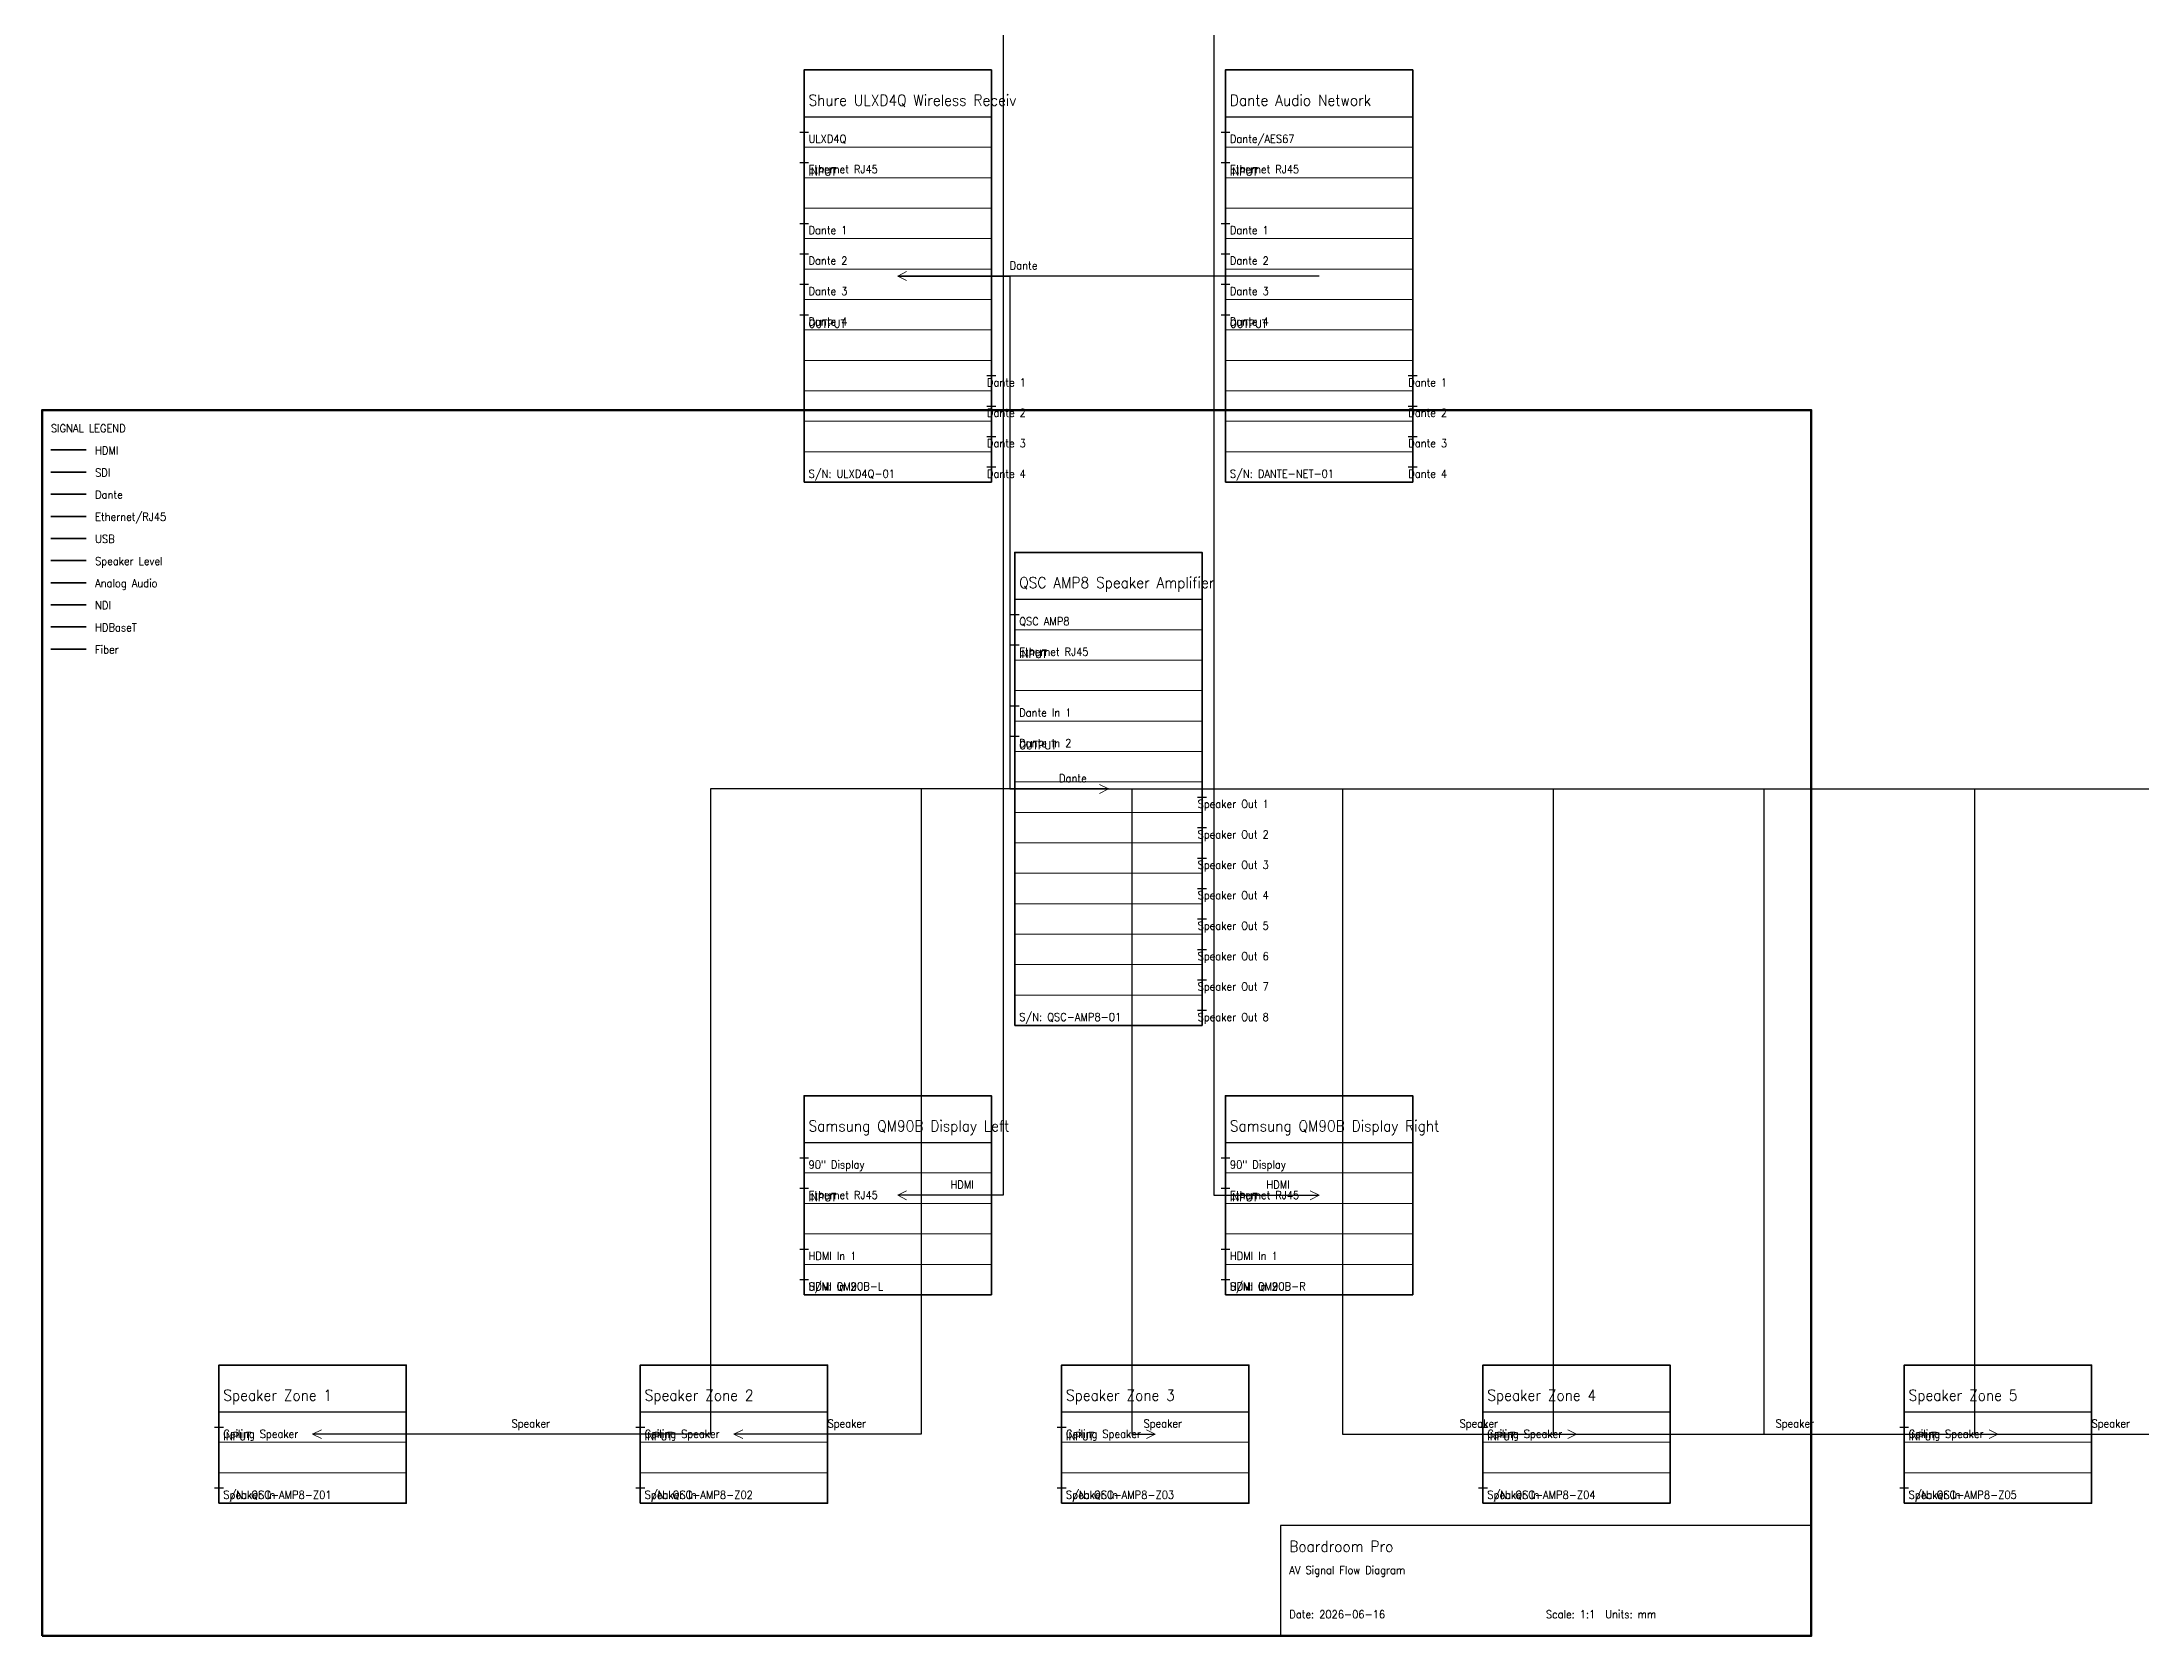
# Model space of a CAD drawing. Header units: metres. Extents: x -56 to 759, y 10 to 642.
# Drawn here: x 10 to 484.8, y 10 to 370.2 of the extents above; entities that cross this region are included whole.
import ezdxf

# ---------------------------------------------------------------- set-up
doc = ezdxf.new("R2010")
doc.units = ezdxf.units.M
for name, color, linetype in [('ANALOG_AUDIO', 30, 'CONTINUOUS'), ('BORDER', 7, 'CONTINUOUS'), ('DANTE', 191, 'CONTINUOUS'), ('DEVICE_TEXT', 7, 'CONTINUOUS'), ('DEVICES', 7, 'CONTINUOUS'), ('ETHERNET', 84, 'CONTINUOUS'), ('FIBER', 4, 'CONTINUOUS'), ('HDBASET', 92, 'CONTINUOUS'), ('HDMI', 40, 'CONTINUOUS'), ('NDI', 30, 'CONTINUOUS'), ('NOTES', 8, 'CONTINUOUS'), ('SDI', 94, 'CONTINUOUS'), ('SPEAKER_LEVEL', 1, 'CONTINUOUS'), ('TITLE', 7, 'CONTINUOUS'), ('USB', 84, 'CONTINUOUS')]:
    doc.layers.add(name, color=color, linetype=linetype)
doc.styles.get("Standard").update_dxf_attribs({"font": 'STANDARD'})

msp = doc.modelspace()

# ---------------------------------------------------------------- linework, layer by layer
at = {"layer": 'ANALOG_AUDIO', "lineweight": 35}
msp.add_line((12, 248), (20, 248), dxfattribs=at)
at = {"layer": 'BORDER', "lineweight": 50}
msp.add_lwpolyline([(10, 10), (410, 10), (410, 287), (10, 287), (10, 10)], dxfattribs=at)
at = {"layer": 'DANTE'}
for p, q in [((276.56, 349.85), (278.56, 349.85)), ((277.56, 348.85), (277.56, 350.85)), ((181.3, 329.21), (183.3, 329.21)), ((182.3, 328.21), (182.3, 330.21)), ((276.56, 329.21), (278.56, 329.21)), ((277.56, 328.21), (277.56, 330.21)), ((182.3, 321.33), (182.3, 323.33)), ((277.56, 321.33), (277.56, 323.33)), ((181.3, 322.33), (183.3, 322.33)), ((276.56, 322.33), (278.56, 322.33)), ((181.3, 315.45), (183.3, 315.45)), ((182.3, 314.45), (182.3, 316.45)), ((276.56, 315.45), (278.56, 315.45)), ((277.56, 314.45), (277.56, 316.45)), ((182.3, 307.57), (182.3, 309.57)), ((277.56, 307.57), (277.56, 309.57)), ((181.3, 308.57), (183.3, 308.57)), ((276.56, 308.57), (278.56, 308.57)), ((223.64, 294.81), (225.64, 294.81)), ((224.64, 293.81), (224.64, 295.81)), ((318.89, 294.81), (320.89, 294.81)), ((319.89, 293.81), (319.89, 295.81)), ((223.64, 287.93), (225.64, 287.93)), ((224.64, 286.93), (224.64, 288.93)), ((318.89, 287.93), (320.89, 287.93)), ((319.89, 286.93), (319.89, 288.93)), ((223.64, 281.05), (225.64, 281.05)), ((224.64, 280.05), (224.64, 282.05)), ((318.89, 281.05), (320.89, 281.05)), ((319.89, 280.05), (319.89, 282.05)), ((223.64, 274.17), (225.64, 274.17)), ((224.64, 273.17), (224.64, 275.17)), ((318.89, 274.17), (320.89, 274.17)), ((319.89, 273.17), (319.89, 275.17)), ((228.93, 220.19), (230.93, 220.19)), ((229.93, 219.19), (229.93, 221.19)), ((229.93, 212.31), (229.93, 214.31)), ((228.93, 213.31), (230.93, 213.31))]:
    msp.add_line(p, q, dxfattribs=at)
at = {"layer": 'DANTE', "lineweight": 35}
msp.add_line((12, 268), (20, 268), dxfattribs=at)
at = {"layer": 'DANTE', "lineweight": 18}
for points in [[(205.47, 318.3), (203.47, 317.3), (205.47, 316.3)], [(249.1, 202.41), (251.1, 201.41), (249.1, 200.41)]]:
    msp.add_lwpolyline(points, dxfattribs=at)
at = {"layer": 'DANTE', "lineweight": 25}
for points in [[(298.72, 317.3), (203.47, 317.3)], [(203.47, 317.3), (228.78, 317.3), (228.78, 201.41), (251.1, 201.41)]]:
    msp.add_lwpolyline(points, dxfattribs=at)
at = {"layer": 'DEVICES', "lineweight": 5}
for p, q in [((182.3, 353.29), (224.64, 353.29)), ((277.56, 353.29), (319.89, 353.29)), ((182.3, 346.41), (224.64, 346.41)), ((277.56, 346.41), (319.89, 346.41)), ((182.3, 332.65), (224.64, 332.65)), ((277.56, 332.65), (319.89, 332.65)), ((182.3, 325.77), (224.64, 325.77)), ((277.56, 325.77), (319.89, 325.77)), ((182.3, 318.89), (224.64, 318.89)), ((277.56, 318.89), (319.89, 318.89)), ((182.3, 312.01), (224.64, 312.01)), ((277.56, 312.01), (319.89, 312.01)), ((182.3, 298.25), (224.64, 298.25)), ((277.56, 298.25), (319.89, 298.25)), ((182.3, 291.37), (224.64, 291.37)), ((277.56, 291.37), (319.89, 291.37)), ((182.3, 284.49), (224.64, 284.49)), ((277.56, 284.49), (319.89, 284.49)), ((182.3, 277.61), (224.64, 277.61)), ((277.56, 277.61), (319.89, 277.61)), ((229.93, 244.27), (272.26, 244.27)), ((229.93, 237.39), (272.26, 237.39)), ((229.93, 223.63), (272.26, 223.63)), ((229.93, 216.75), (272.26, 216.75)), ((229.93, 202.99), (272.26, 202.99)), ((229.93, 196.11), (272.26, 196.11)), ((229.93, 189.23), (272.26, 189.23)), ((229.93, 182.35), (272.26, 182.35)), ((229.93, 175.48), (272.26, 175.48)), ((229.93, 168.6), (272.26, 168.6)), ((229.93, 161.72), (272.26, 161.72)), ((229.93, 154.84), (272.26, 154.84)), ((182.3, 121.5), (224.64, 121.5)), ((277.56, 121.5), (319.89, 121.5)), ((182.3, 114.62), (224.64, 114.62)), ((277.56, 114.62), (319.89, 114.62)), ((182.3, 100.86), (224.64, 100.86)), ((277.56, 100.86), (319.89, 100.86)), ((182.3, 93.98), (224.64, 93.98)), ((277.56, 93.98), (319.89, 93.98)), ((50, 60.64), (92.34, 60.64)), ((145.26, 60.64), (187.59, 60.64)), ((240.51, 60.64), (282.85, 60.64)), ((335.77, 60.64), (378.1, 60.64)), ((431.02, 60.64), (473.36, 60.64)), ((50, 46.88), (92.34, 46.88)), ((145.26, 46.88), (187.59, 46.88)), ((240.51, 46.88), (282.85, 46.88)), ((335.77, 46.88), (378.1, 46.88)), ((431.02, 46.88), (473.36, 46.88))]:
    msp.add_line(p, q, dxfattribs=at)
at = {"layer": 'DEVICES', "lineweight": 13}
for p, q in [((182.3, 339.53), (224.64, 339.53)), ((277.56, 339.53), (319.89, 339.53)), ((182.3, 305.13), (224.64, 305.13)), ((277.56, 305.13), (319.89, 305.13)), ((229.93, 230.51), (272.26, 230.51)), ((229.93, 209.87), (272.26, 209.87)), ((182.3, 107.74), (224.64, 107.74)), ((277.56, 107.74), (319.89, 107.74)), ((50, 53.76), (92.34, 53.76)), ((145.26, 53.76), (187.59, 53.76)), ((240.51, 53.76), (282.85, 53.76)), ((335.77, 53.76), (378.1, 53.76)), ((431.02, 53.76), (473.36, 53.76))]:
    msp.add_line(p, q, dxfattribs=at)
at = {"layer": 'DEVICES', "lineweight": 35}
for points in [[(182.3, 270.73), (224.64, 270.73), (224.64, 363.87), (182.3, 363.87), (182.3, 270.73)], [(277.56, 270.73), (319.89, 270.73), (319.89, 363.87), (277.56, 363.87), (277.56, 270.73)], [(229.93, 147.96), (272.26, 147.96), (272.26, 254.86), (229.93, 254.86), (229.93, 147.96)], [(182.3, 87.1), (224.64, 87.1), (224.64, 132.08), (182.3, 132.08), (182.3, 87.1)], [(277.56, 87.1), (319.89, 87.1), (319.89, 132.08), (277.56, 132.08), (277.56, 87.1)], [(50, 40), (92.34, 40), (92.34, 71.22), (50, 71.22), (50, 40)], [(145.26, 40), (187.59, 40), (187.59, 71.22), (145.26, 71.22), (145.26, 40)], [(240.51, 40), (282.85, 40), (282.85, 71.22), (240.51, 71.22), (240.51, 40)], [(335.77, 40), (378.1, 40), (378.1, 71.22), (335.77, 71.22), (335.77, 40)], [(431.02, 40), (473.36, 40), (473.36, 71.22), (431.02, 71.22), (431.02, 40)]]:
    msp.add_lwpolyline(points, dxfattribs=at)
at = {"layer": 'DEVICES'}
for points in [[(182.3, 353.29), (224.64, 353.29)], [(277.56, 353.29), (319.89, 353.29)], [(229.93, 244.27), (272.26, 244.27)], [(182.3, 121.5), (224.64, 121.5)], [(277.56, 121.5), (319.89, 121.5)], [(50, 60.64), (92.34, 60.64)], [(145.26, 60.64), (187.59, 60.64)], [(240.51, 60.64), (282.85, 60.64)], [(335.77, 60.64), (378.1, 60.64)], [(431.02, 60.64), (473.36, 60.64)]]:
    msp.add_lwpolyline(points, dxfattribs=at)
at = {"layer": 'ETHERNET'}
for p, q in [((181.3, 349.85), (183.3, 349.85)), ((182.3, 348.85), (182.3, 350.85)), ((181.3, 342.97), (183.3, 342.97)), ((182.3, 341.97), (182.3, 343.97)), ((276.56, 342.97), (278.56, 342.97)), ((277.56, 341.97), (277.56, 343.97)), ((228.93, 240.83), (230.93, 240.83)), ((229.93, 239.83), (229.93, 241.83)), ((228.93, 233.95), (230.93, 233.95)), ((229.93, 232.95), (229.93, 234.95)), ((182.3, 117.06), (182.3, 119.06)), ((277.56, 117.06), (277.56, 119.06)), ((181.3, 118.06), (183.3, 118.06)), ((276.56, 118.06), (278.56, 118.06)), ((181.3, 111.18), (183.3, 111.18)), ((182.3, 110.18), (182.3, 112.18)), ((276.56, 111.18), (278.56, 111.18)), ((277.56, 110.18), (277.56, 112.18))]:
    msp.add_line(p, q, dxfattribs=at)
at = {"layer": 'ETHERNET', "lineweight": 35}
msp.add_line((12, 263), (20, 263), dxfattribs=at)
at = {"layer": 'FIBER', "lineweight": 35}
msp.add_line((12, 233), (20, 233), dxfattribs=at)
at = {"layer": 'HDBASET', "lineweight": 35}
msp.add_line((12, 238), (20, 238), dxfattribs=at)
at = {"layer": 'HDMI', "lineweight": 35}
msp.add_line((12, 278), (20, 278), dxfattribs=at)
at = {"layer": 'HDMI'}
for p, q in [((181.3, 97.42), (183.3, 97.42)), ((182.3, 96.42), (182.3, 98.42)), ((276.56, 97.42), (278.56, 97.42)), ((277.56, 96.42), (277.56, 98.42)), ((181.3, 90.54), (183.3, 90.54)), ((182.3, 89.54), (182.3, 91.54)), ((276.56, 90.54), (278.56, 90.54)), ((277.56, 89.54), (277.56, 91.54))]:
    msp.add_line(p, q, dxfattribs=at)
at = {"layer": 'HDMI', "lineweight": 25}
msp.add_lwpolyline([(251.1, 473.41), (227.28, 473.41), (227.28, 109.59), (203.47, 109.59)], dxfattribs=at)
at = {"layer": 'HDMI'}
msp.add_lwpolyline([(251.1, 473.41), (274.91, 473.41), (274.91, 109.59), (298.72, 109.59)], dxfattribs=at)
at = {"layer": 'HDMI', "lineweight": 18}
for points in [[(205.47, 110.59), (203.47, 109.59), (205.47, 108.59)], [(296.72, 110.59), (298.72, 109.59), (296.72, 108.59)]]:
    msp.add_lwpolyline(points, dxfattribs=at)
at = {"layer": 'NDI', "lineweight": 35}
msp.add_line((12, 243), (20, 243), dxfattribs=at)
at = {"layer": 'SDI', "lineweight": 35}
msp.add_line((12, 273), (20, 273), dxfattribs=at)
at = {"layer": 'SPEAKER_LEVEL', "lineweight": 35}
msp.add_line((12, 253), (20, 253), dxfattribs=at)
at = {"layer": 'SPEAKER_LEVEL'}
for p, q in [((271.26, 199.55), (273.26, 199.55)), ((272.26, 198.55), (272.26, 200.55)), ((271.26, 192.67), (273.26, 192.67)), ((272.26, 191.67), (272.26, 193.67)), ((271.26, 185.79), (273.26, 185.79)), ((272.26, 184.79), (272.26, 186.79)), ((271.26, 178.91), (273.26, 178.91)), ((272.26, 177.91), (272.26, 179.91)), ((271.26, 172.04), (273.26, 172.04)), ((272.26, 171.04), (272.26, 173.04)), ((271.26, 165.16), (273.26, 165.16)), ((272.26, 164.16), (272.26, 166.16)), ((271.26, 158.28), (273.26, 158.28)), ((272.26, 157.28), (272.26, 159.28)), ((272.26, 150.4), (272.26, 152.4)), ((271.26, 151.4), (273.26, 151.4)), ((49, 57.2), (51, 57.2)), ((50, 56.2), (50, 58.2)), ((144.26, 57.2), (146.26, 57.2)), ((145.26, 56.2), (145.26, 58.2)), ((239.51, 57.2), (241.51, 57.2)), ((240.51, 56.2), (240.51, 58.2)), ((334.77, 57.2), (336.77, 57.2)), ((335.77, 56.2), (335.77, 58.2)), ((430.02, 57.2), (432.02, 57.2)), ((431.02, 56.2), (431.02, 58.2)), ((49, 43.44), (51, 43.44)), ((50, 42.44), (50, 44.44)), ((144.26, 43.44), (146.26, 43.44)), ((145.26, 42.44), (145.26, 44.44)), ((239.51, 43.44), (241.51, 43.44)), ((240.51, 42.44), (240.51, 44.44)), ((334.77, 43.44), (336.77, 43.44)), ((335.77, 42.44), (335.77, 44.44)), ((430.02, 43.44), (432.02, 43.44)), ((431.02, 42.44), (431.02, 44.44))]:
    msp.add_line(p, q, dxfattribs=at)
at = {"layer": 'SPEAKER_LEVEL', "lineweight": 25}
for points in [[(251.1, 201.41), (161.13, 201.41), (161.13, 55.61), (71.17, 55.61)], [(251.1, 201.41), (208.76, 201.41), (208.76, 55.61), (166.42, 55.61)], [(251.1, 201.41), (256.39, 201.41), (256.39, 55.61), (261.68, 55.61)], [(251.1, 201.41), (304.02, 201.41), (304.02, 55.61), (356.94, 55.61)], [(251.1, 201.41), (351.64, 201.41), (351.64, 55.61), (452.19, 55.61)], [(251.1, 201.41), (399.27, 201.41), (399.27, 55.61), (547.45, 55.61)], [(251.1, 201.41), (446.9, 201.41), (446.9, 55.61), (642.7, 55.61)], [(251.1, 201.41), (494.53, 201.41), (494.53, 55.61), (737.96, 55.61)]]:
    msp.add_lwpolyline(points, dxfattribs=at)
at = {"layer": 'SPEAKER_LEVEL', "lineweight": 18}
for points in [[(73.17, 56.61), (71.17, 55.61), (73.17, 54.61)], [(168.42, 56.61), (166.42, 55.61), (168.42, 54.61)], [(259.68, 56.61), (261.68, 55.61), (259.68, 54.61)], [(354.94, 56.61), (356.94, 55.61), (354.94, 54.61)], [(450.19, 56.61), (452.19, 55.61), (450.19, 54.61)]]:
    msp.add_lwpolyline(points, dxfattribs=at)
at = {"layer": 'TITLE'}
msp.add_lwpolyline([(290, 10), (410, 10), (410, 35), (290, 35), (290, 10)], dxfattribs=at)
at = {"layer": 'USB', "lineweight": 35}
msp.add_line((12, 258), (20, 258), dxfattribs=at)

# ---------------------------------------------------------------- texts
at = {"layer": 'DANTE'}
for s, p in [('Dante/AES67', (278.56, 347.41)), ('Dante 1', (183.3, 326.77)), ('Dante 1', (278.56, 326.77)), ('Dante 2', (183.3, 319.89)), ('Dante', (228.78, 318.8)), ('Dante 2', (278.56, 319.89)), ('Dante 3', (183.3, 313.01)), ('Dante 3', (278.56, 313.01)), ('Dante 4', (183.3, 306.13)), ('Dante 4', (278.56, 306.13)), ('Dante 1', (223.64, 292.37)), ('Dante 1', (318.89, 292.37)), ('Dante 2', (223.64, 285.49)), ('Dante 2', (318.89, 285.49)), ('Dante 3', (223.64, 278.61)), ('Dante 3', (318.89, 278.61)), ('Dante 4', (223.64, 271.73)), ('Dante 4', (318.89, 271.73)), ('Dante In 1', (230.93, 217.75)), ('Dante In 2', (230.93, 210.87)), ('Dante', (239.94, 202.91))]:
    msp.add_text(s, height=1.8, dxfattribs=at).set_placement(p)
at = {"layer": 'DEVICE_TEXT'}
for s, height, p in [('Shure ULXD4Q Wireless Receiv', 2.5, (183.3, 355.79)), ('Dante Audio Network', 2.5, (278.56, 355.79)), ('INPUT', 1.8, (183.3, 340.03)), ('INPUT', 1.8, (278.56, 340.03)), ('OUTPUT', 1.8, (183.3, 305.63)), ('OUTPUT', 1.8, (278.56, 305.63)), ('QSC AMP8 Speaker Amplifier', 2.5, (230.93, 246.77)), ('INPUT', 1.8, (230.93, 231.01)), ('OUTPUT', 1.8, (230.93, 210.37)), ('Samsung QM90B Display Left', 2.5, (183.3, 124)), ('Samsung QM90B Display Right', 2.5, (278.56, 124)), ('INPUT', 1.8, (183.3, 108.24)), ('INPUT', 1.8, (278.56, 108.24)), ('Speaker Zone 1', 2.5, (51, 63.14)), ('Speaker Zone 2', 2.5, (146.26, 63.14)), ('Speaker Zone 3', 2.5, (241.51, 63.14)), ('Speaker Zone 4', 2.5, (336.77, 63.14)), ('Speaker Zone 5', 2.5, (432.02, 63.14)), ('INPUT', 1.8, (51, 54.26)), ('INPUT', 1.8, (146.26, 54.26)), ('INPUT', 1.8, (241.51, 54.26)), ('INPUT', 1.8, (336.77, 54.26)), ('INPUT', 1.8, (432.02, 54.26))]:
    msp.add_text(s, height=height, dxfattribs=at).set_placement(p)
at = {"layer": 'ETHERNET'}
for s, p in [('ULXD4Q', (183.3, 347.41)), ('Ethernet RJ45', (183.3, 340.53)), ('Ethernet RJ45', (278.56, 340.53)), ('QSC AMP8', (230.93, 238.39)), ('Ethernet RJ45', (230.93, 231.51)), ('90" Display', (183.3, 115.62)), ('90" Display', (278.56, 115.62)), ('Ethernet RJ45', (183.3, 108.74)), ('Ethernet RJ45', (278.56, 108.74))]:
    msp.add_text(s, height=1.8, dxfattribs=at).set_placement(p)
at = {"layer": 'HDMI'}
for s, p in [('HDMI', (215.38, 111.09)), ('HDMI', (286.82, 111.09)), ('HDMI In 1', (183.3, 94.98)), ('HDMI In 1', (278.56, 94.98)), ('HDMI In 2', (183.3, 88.1)), ('HDMI In 2', (278.56, 88.1))]:
    msp.add_text(s, height=1.8, dxfattribs=at).set_placement(p)
at = {"layer": 'NOTES'}
for s, p in [('SIGNAL LEGEND', (12, 282)), ('HDMI', (22, 277)), ('SDI', (22, 272)), ('S/N: ULXD4Q-01', (183.3, 271.73)), ('S/N: DANTE-NET-01', (278.56, 271.73)), ('Dante', (22, 267)), ('Ethernet/RJ45', (22, 262)), ('USB', (22, 257)), ('Speaker Level', (22, 252)), ('Analog Audio', (22, 247)), ('NDI', (22, 242)), ('HDBaseT', (22, 237)), ('Fiber', (22, 232)), ('S/N: QSC-AMP8-01', (230.93, 148.96)), ('S/N: QM90B-L', (183.3, 88.1)), ('S/N: QM90B-R', (278.56, 88.1)), ('S/N: QSC-AMP8-Z01', (51, 41)), ('S/N: QSC-AMP8-Z02', (146.26, 41)), ('S/N: QSC-AMP8-Z03', (241.51, 41)), ('S/N: QSC-AMP8-Z04', (336.77, 41)), ('S/N: QSC-AMP8-Z05', (432.02, 41))]:
    msp.add_text(s, height=1.8, dxfattribs=at).set_placement(p)
at = {"layer": 'SPEAKER_LEVEL'}
for s, p in [('Speaker Out 1', (271.26, 197.11)), ('Speaker Out 2', (271.26, 190.23)), ('Speaker Out 3', (271.26, 183.35)), ('Speaker Out 4', (271.26, 176.48)), ('Speaker Out 5', (271.26, 169.6)), ('Speaker Out 6', (271.26, 162.72)), ('Speaker Out 7', (271.26, 155.84)), ('Speaker Out 8', (271.26, 148.96)), ('Speaker', (116.15, 57.11)), ('Speaker', (187.59, 57.11)), ('Speaker', (259.03, 57.11)), ('Speaker', (330.48, 57.11)), ('Speaker', (401.92, 57.11)), ('Speaker', (473.36, 57.11)), ('Ceiling Speaker', (51, 54.76)), ('Ceiling Speaker', (146.26, 54.76)), ('Ceiling Speaker', (241.51, 54.76)), ('Ceiling Speaker', (336.77, 54.76)), ('Ceiling Speaker', (432.02, 54.76)), ('Speaker In', (51, 41)), ('Speaker In', (146.26, 41)), ('Speaker In', (241.51, 41)), ('Speaker In', (336.77, 41)), ('Speaker In', (432.02, 41))]:
    msp.add_text(s, height=1.8, dxfattribs=at).set_placement(p)
at = {"layer": 'TITLE'}
for s, height, p in [('Boardroom Pro', 2.5, (292, 29)), ('AV Signal Flow Diagram', 1.8, (292, 24)), ('Date: 2026-06-16', 1.8, (292, 14)), ('Scale: 1:1  Units: mm', 1.8, (350, 14))]:
    msp.add_text(s, height=height, dxfattribs=at).set_placement(p)

doc.saveas('drawing.dxf')
